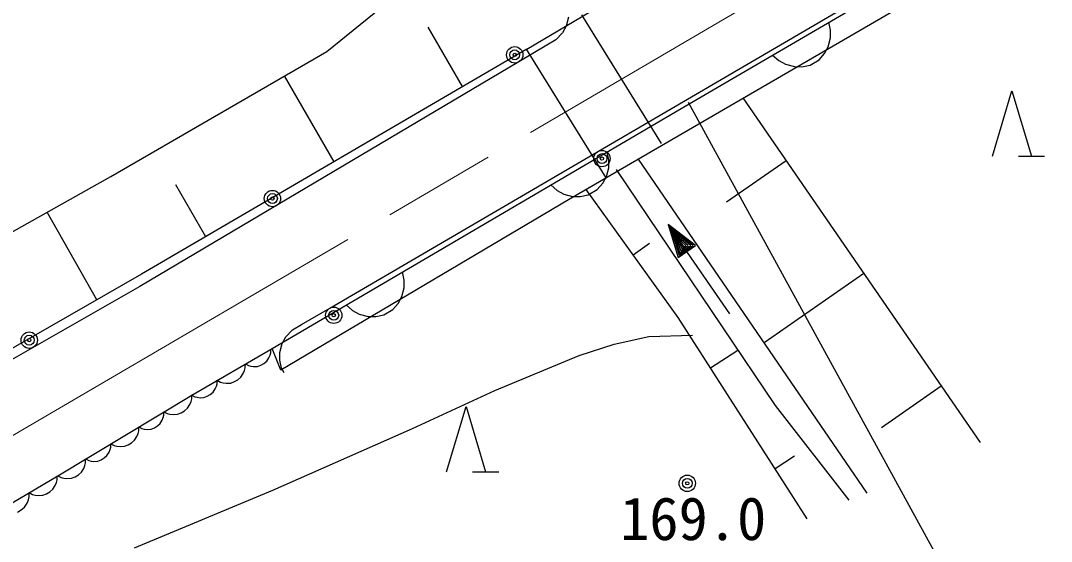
# Model space of a CAD drawing. Units: millimetres, scale not verified. Extents: x 40000 to 680000, y 20000 to 380000.
# Drawn here: x 314474 to 346122, y 272744 to 288712 of the extents above; entities that cross this region are included whole.
import ezdxf
from ezdxf.enums import TextEntityAlignment as Align

# ---------------------------------------------------------------- set-up
doc = ezdxf.new("R2010")
doc.units = ezdxf.units.MM
doc.header["$LTSCALE"] = 1000
doc.linetypes.add('CHAIN', pattern=[18.5, 12, -1.5, 3.5, -1.5])
for name, color, linetype, lineweight in [('M-BGD', 7, 'Continuous', 25), ('M-BGD-EXST', 7, 'Continuous', 25), ('M-BMK', 2, 'CHAIN', 13), ('M-STR-STR1', 1, 'Continuous', 25)]:
    doc.layers.add(name, color=color, linetype=linetype, lineweight=lineweight)
doc.styles.add('ＭＳ ゴシック', font='')
doc.styles.get('ＭＳ ゴシック').set_extended_font_data('MS Gothic')

msp = doc.modelspace()

# ---------------------------------------------------------------- linework, layer by layer
at = {"layer": 'M-BGD'}
for p, q in [((330015, 287840), (356076, 303275)), ((323964, 279894), (348660, 294310)), ((334759, 286020), (342097, 290301)), ((323875, 287769), (326612, 289986)), ((341517, 289150), (331296, 283216)), ((331292, 288813), (331221, 288539)), ((339344, 288416), (339293, 288665)), ((328044, 286689), (326988, 288508)), ((331110, 288333), (330910, 288121)), ((331221, 288539), (331110, 288333)), ((339341, 288182), (339344, 288416)), ((330910, 288121), (330634, 287957)), ((339269, 287908), (339341, 288182)), ((317243, 283933), (323875, 287769)), ((330015, 287840), (318187, 280933)), ((330634, 287957), (329772, 287447)), ((338989, 287512), (339156, 287703)), ((339156, 287703), (339269, 287908)), ((329772, 287447), (318138, 280556)), ((337563, 287655), (337753, 287488)), ((337753, 287488), (337957, 287375)), ((337957, 287375), (338231, 287302)), ((338712, 287351), (338989, 287512)), ((338231, 287302), (338464, 287299)), ((338464, 287299), (338712, 287351)), ((324101, 284386), (322574, 287017)), ((344311, 284557), (344912, 286564)), ((344912, 286564), (345512, 284557)), ((336649, 286340), (343934, 275778)), ((322198, 278659), (334759, 286020)), ((332534, 284437), (332482, 284686)), ((345112, 284557), (345912, 284557)), ((332460, 283929), (332532, 284203)), ((332532, 284203), (332534, 284437)), ((340467, 274217), (333446, 284464)), ((337979, 284412), (336150, 283143)), ((311980, 280977), (317243, 283933)), ((332348, 283723), (332460, 283929)), ((332755, 284152), (337637, 276914)), ((320158, 282084), (319237, 283672)), ((330754, 283673), (330945, 283506)), ((332181, 283533), (332348, 283723)), ((330945, 283506), (331149, 283393)), ((331149, 283393), (331423, 283321)), ((331423, 283321), (331656, 283318)), ((331656, 283318), (331904, 283371)), ((334665, 279610), (331841, 283533)), ((331904, 283371), (332181, 283533)), ((331296, 283216), (322460, 277996)), ((316819, 280150), (315291, 282836)), ((336251, 279718), (334358, 282460)), ((334358, 282460), (334664, 281452)), ((335191, 281817), (334358, 282460)), ((334427, 282361), (334691, 281519)), ((335119, 281816), (334427, 282361)), ((334495, 282262), (334718, 281586)), ((335047, 281815), (334495, 282262)), ((334563, 282163), (334744, 281654)), ((334975, 281814), (334563, 282163)), ((334632, 282064), (334771, 281721)), ((334902, 281812), (334632, 282064)), ((333285, 281526), (333785, 281889)), ((334664, 281452), (335191, 281817)), ((334691, 281519), (335119, 281816)), ((334718, 281586), (335047, 281815)), ((334723, 281932), (334797, 281788)), ((334830, 281811), (334723, 281932)), ((334744, 281654), (334975, 281814)), ((334771, 281721), (334902, 281812)), ((334797, 281788), (334830, 281811)), ((318187, 280933), (312714, 277801)), ((326254, 280757), (326202, 281006)), ((326251, 280523), (326254, 280757)), ((340361, 280959), (337302, 278836)), ((318138, 280556), (312822, 277538)), ((326179, 280248), (326251, 280523)), ((326067, 280043), (326179, 280248)), ((323099, 279389), (323964, 279894)), ((324474, 279993), (324664, 279826)), ((324664, 279826), (324869, 279713)), ((325624, 279690), (325900, 279852)), ((325900, 279852), (326067, 280043)), ((324869, 279713), (325143, 279641)), ((325143, 279641), (325376, 279638)), ((325376, 279638), (325624, 279690)), ((338627, 273436), (334665, 279610)), ((322621, 279017), (322822, 279227)), ((322822, 279227), (323099, 279389)), ((322508, 278812), (322621, 279017)), ((319727, 277232), (322198, 278659)), ((322133, 278455), (322153, 278529)), ((322153, 278529), (322155, 278634)), ((322460, 277996), (322198, 278659)), ((322433, 278303), (322436, 278537)), ((322436, 278537), (322508, 278812)), ((335656, 278067), (336494, 278608)), ((321852, 278147), (321946, 278201)), ((321946, 278201), (322031, 278271)), ((322031, 278271), (322097, 278372)), ((322097, 278372), (322133, 278455)), ((322484, 278055), (322433, 278303)), ((321236, 277780), (321311, 277892)), ((321311, 277892), (321350, 277984)), ((321350, 277984), (321372, 278067)), ((321372, 278067), (321374, 278184)), ((321374, 278184), (321466, 278132)), ((321466, 278132), (321540, 278112)), ((321540, 278112), (321629, 278102)), ((321629, 278102), (321750, 278109)), ((321750, 278109), (321852, 278147)), ((322565, 277916), (322484, 278055)), ((320485, 277504), (320505, 277578)), ((320505, 277578), (320507, 277683)), ((320507, 277683), (320609, 277626)), ((320609, 277626), (320691, 277604)), ((320691, 277604), (320790, 277592)), ((320790, 277592), (320924, 277600)), ((320924, 277600), (321038, 277642)), ((321038, 277642), (321142, 277702)), ((321142, 277702), (321236, 277780)), ((320205, 277196), (320298, 277250)), ((320298, 277250), (320383, 277319)), ((320383, 277319), (320450, 277421)), ((320450, 277421), (320485, 277504)), ((342743, 277505), (340901, 276227)), ((315613, 274758), (319727, 277232)), ((319601, 276829), (319674, 276943)), ((319674, 276943), (319711, 277036)), ((319711, 277036), (319732, 277118)), ((319727, 277232), (319818, 277181)), ((319732, 277118), (319732, 277235)), ((319818, 277181), (319892, 277161)), ((319892, 277161), (319982, 277150)), ((319982, 277150), (320102, 277157)), ((320102, 277157), (320205, 277196)), ((318855, 276540), (318874, 276614)), ((318874, 276614), (318874, 276719)), ((318874, 276719), (318977, 276664)), ((318977, 276664), (319059, 276644)), ((319059, 276644), (319159, 276633)), ((319159, 276633), (319293, 276643)), ((319293, 276643), (319406, 276688)), ((319406, 276688), (319509, 276750)), ((319509, 276750), (319601, 276829)), ((327551, 274874), (328151, 276882)), ((328151, 276882), (328752, 274874)), ((337637, 276914), (339901, 274004)), ((318673, 276283), (318756, 276354)), ((318756, 276354), (318821, 276456)), ((318821, 276456), (318855, 276540)), ((318043, 275962), (318081, 276055)), ((318081, 276055), (318101, 276138)), ((318101, 276138), (318102, 276255)), ((318102, 276255), (318194, 276205)), ((318194, 276205), (318268, 276187)), ((318268, 276187), (318358, 276177)), ((318358, 276177), (318478, 276187)), ((318478, 276187), (318580, 276227)), ((318580, 276227), (318673, 276283)), ((317243, 275634), (317243, 275739)), ((317243, 275739), (317346, 275684)), ((317346, 275684), (317429, 275663)), ((317429, 275663), (317528, 275653)), ((317528, 275653), (317662, 275663)), ((317662, 275663), (317775, 275708)), ((317775, 275708), (317878, 275770)), ((317878, 275770), (317971, 275849)), ((317971, 275849), (318043, 275962)), ((317042, 275302), (317126, 275373)), ((317126, 275373), (317191, 275476)), ((317191, 275476), (317225, 275559)), ((317225, 275559), (317243, 275634)), ((337637, 274980), (338238, 275368)), ((316413, 274982), (316450, 275075)), ((316450, 275075), (316471, 275157)), ((316471, 275157), (316471, 275274)), ((316471, 275274), (316564, 275225)), ((316564, 275225), (316638, 275206)), ((316638, 275206), (316727, 275197)), ((316727, 275197), (316848, 275206)), ((316848, 275206), (316950, 275246)), ((316950, 275246), (317042, 275302)), ((311120, 272092), (315613, 274758)), ((315597, 274632), (315598, 274750)), ((315613, 274758), (315716, 274703)), ((316032, 274682), (316145, 274727)), ((316145, 274727), (316248, 274789)), ((316248, 274789), (316340, 274868)), ((316340, 274868), (316413, 274982)), ((328351, 274874), (329152, 274874)), ((315465, 274344), (315538, 274457)), ((315538, 274457), (315576, 274550)), ((315576, 274550), (315597, 274632)), ((315716, 274703), (315798, 274683)), ((315798, 274683), (315898, 274672)), ((315898, 274672), (316032, 274682)), ((314713, 274019), (314736, 274110)), ((314736, 274110), (314737, 274238)), ((314737, 274238), (314840, 274183)), ((314840, 274183), (314922, 274162)), ((314922, 274162), (315021, 274151)), ((315021, 274151), (315155, 274160)), ((315155, 274160), (315269, 274204)), ((315269, 274204), (315372, 274266)), ((315372, 274266), (315465, 274344)), ((314488, 273706), (314591, 273793)), ((314591, 273793), (314671, 273917)), ((314671, 273917), (314713, 274019)), ((314375, 273639), (314488, 273706))]:
    msp.add_line(p, q, dxfattribs=at)
msp.add_lwpolyline([(317968, 272550), (322222, 274314), (326502, 276203), (329034, 277368), (331623, 278443), (332695, 278796), (333763, 279026), (335104, 279063)], dxfattribs=at)
for centre, major_axis in [((329645, 287663), (0, 251)), ((329645, 287663), (0, 151)), ((329645, 287663), (0, 50.2)), ((332322, 284482), (0, 251)), ((332322, 284482), (0, 151)), ((332322, 284482), (0, 50.2)), ((322207, 283257), (0, 251)), ((322207, 283257), (0, 151)), ((322207, 283257), (0, 50.2)), ((324090, 279677), (0, 251)), ((324090, 279677), (0, 151)), ((324090, 279677), (0, 50.2)), ((314738, 278914), (0, 251)), ((314738, 278914), (0, 151)), ((314738, 278914), (0, 50.2)), ((334943, 274524), (0, 251)), ((334943, 274524), (0, 151)), ((334943, 274524), (0, 50.2))]:
    msp.add_ellipse(centre, major_axis=major_axis, ratio=0.996985, dxfattribs=at)
at = {"layer": 'M-BGD-EXST'}
msp.add_line((334968, 286209), (344214, 269365), dxfattribs=at)
at = {"layer": 'M-BMK'}
msp.add_line((356457, 300682), (313965, 275833), dxfattribs=at)
at = {"layer": 'M-STR-STR1'}
for p, q in [((334150, 284948), (331702, 288893)), ((332451, 283887), (330003, 287832))]:
    msp.add_line(p, q, dxfattribs=at)

# ---------------------------------------------------------------- texts
at = {"layer": 'M-BGD', "style": 'ＭＳ ゴシック'}
msp.add_text('169.0', height=1320, dxfattribs=at).set_placement((332879, 272387), align=Align.BOTTOM_LEFT)

doc.saveas('drawing.dxf')
